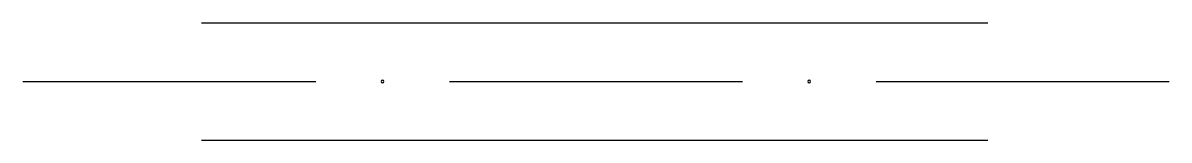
# Model space of a CAD drawing. Header units: metres. Extents: x 13520 to 13549.2, y 18525.6 to 18528.6.
import ezdxf

# ---------------------------------------------------------------- set-up
doc = ezdxf.new("R2010")
doc.units = ezdxf.units.M
doc.layers.add('PUB_DIM', color=90, linetype='Continuous')

msp = doc.modelspace()

# ---------------------------------------------------------------- linework, layer by layer
for points in [[(13524.58, 18528.57), (13544.58, 18528.57)], [(13524.58, 18525.59), (13544.58, 18525.59)]]:
    msp.add_lwpolyline(points)
at = {"layer": 'PUB_DIM'}
for p, q in [((13520.04, 18527.08), (13527.49, 18527.08)), ((13530.89, 18527.08), (13538.34, 18527.08)), ((13541.74, 18527.08), (13549.19, 18527.08))]:
    msp.add_line(p, q, dxfattribs=at)
for points in [[(13529.15, 18527.08, 1), (13529.22, 18527.08, 1)], [(13540, 18527.08, 1), (13540.07, 18527.08, 1)]]:
    msp.add_lwpolyline(points, format="xyb", close=True, dxfattribs=at)

doc.saveas('drawing.dxf')
